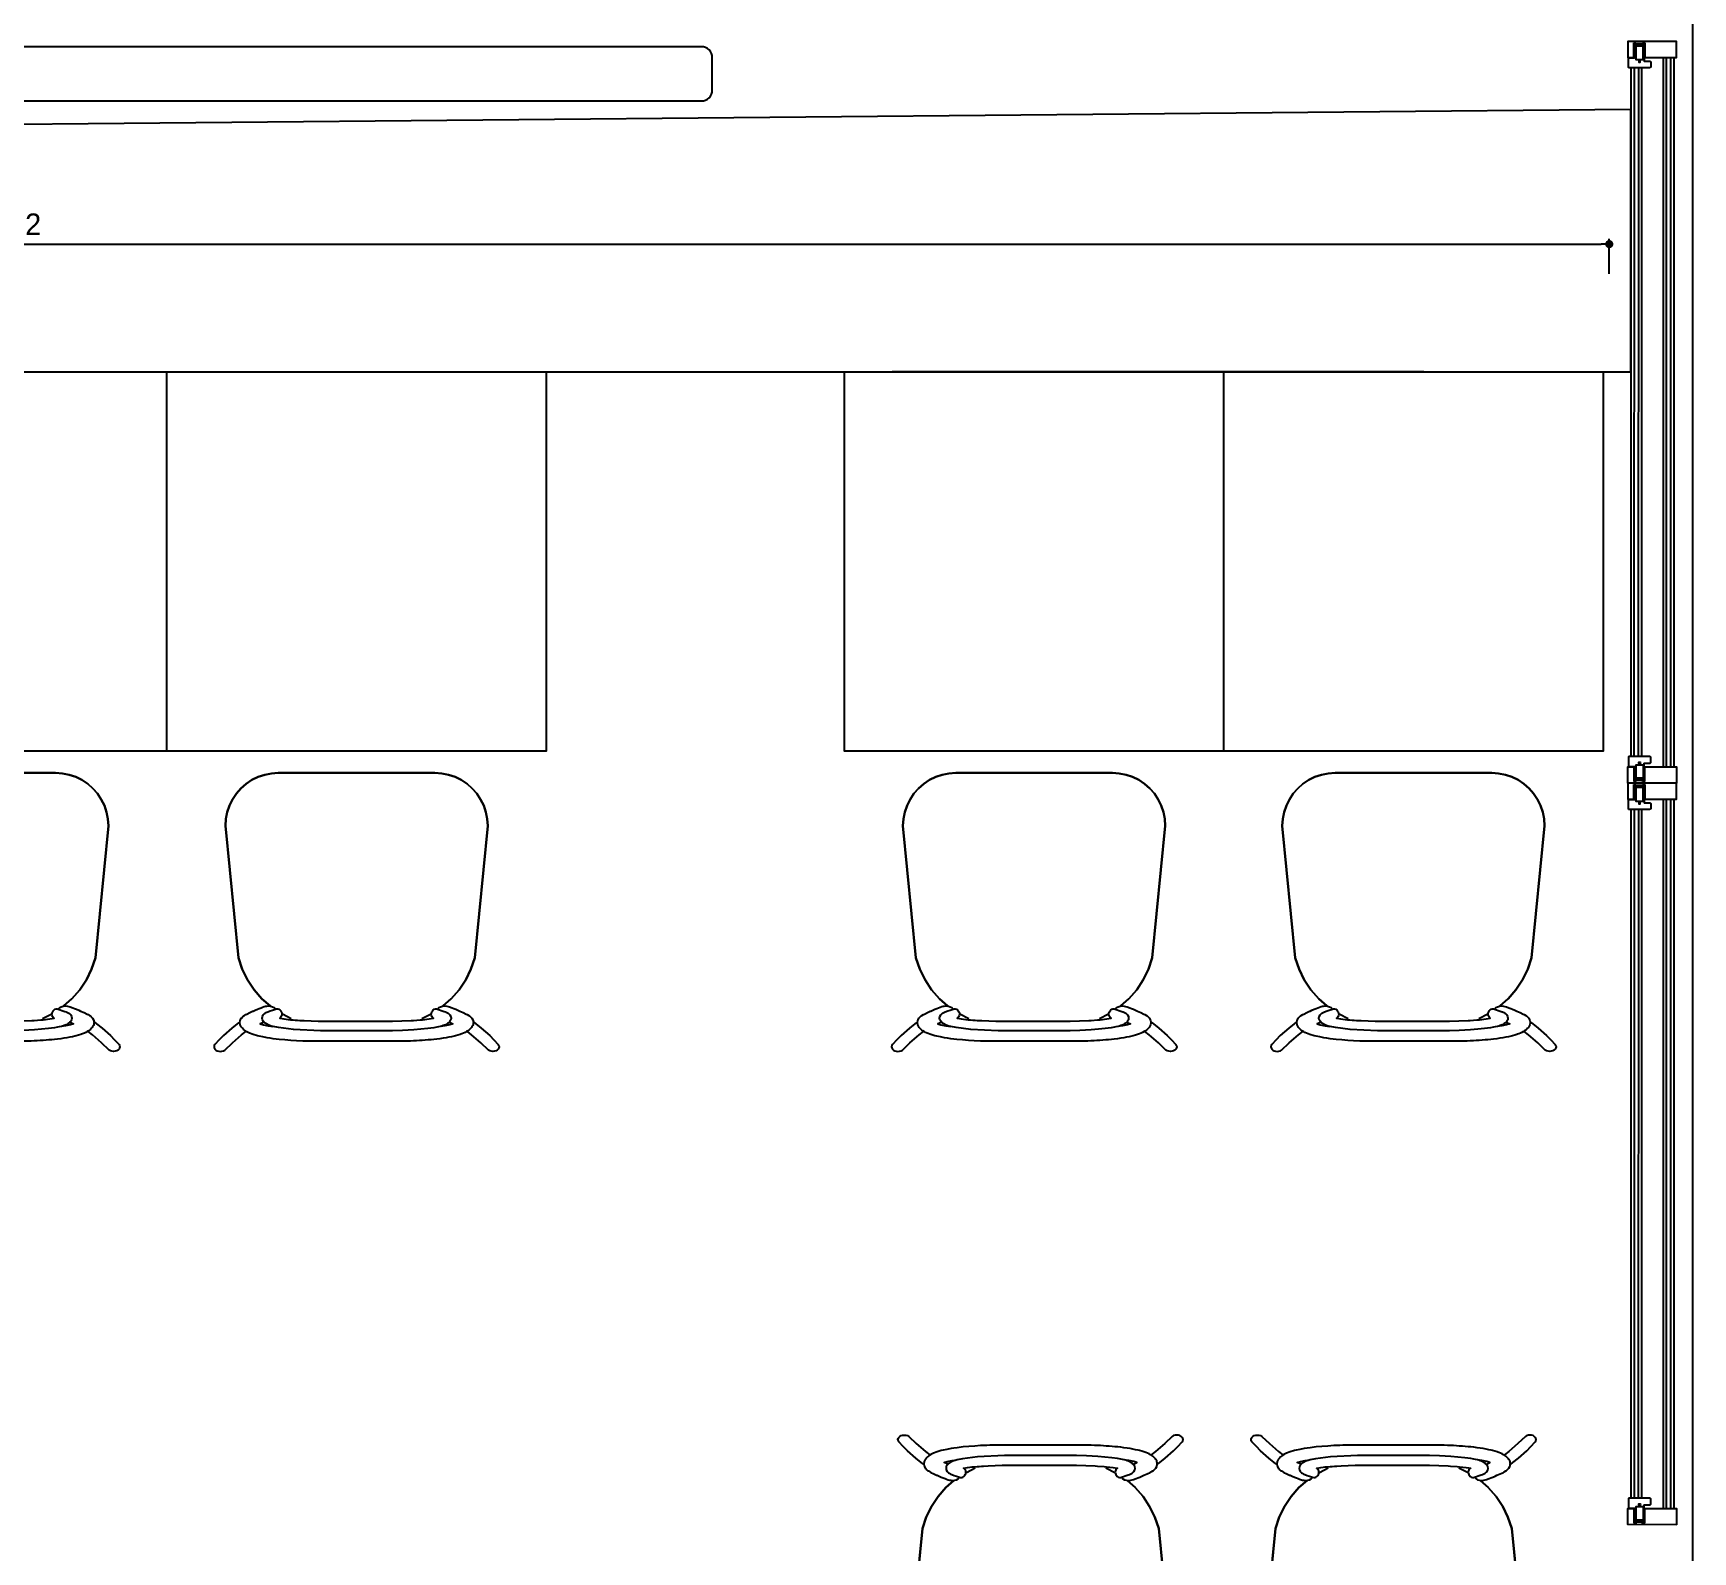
# Model space of a CAD drawing. Header units: inches. Extents: x 19839 to 37459, y -6108 to 838.
# Drawn here: x 37017.3 to 37323.6, y -1253.3 to -973.1 of the extents above; entities that cross this region are included whole.
import ezdxf

# ---------------------------------------------------------------- set-up
doc = ezdxf.new("R2010")
doc.units = ezdxf.units.IN
doc.header["$MEASUREMENT"] = 0
doc.linetypes.add('DOTX2', pattern=[12.7, 0, -12.7])
doc.layers.get('Defpoints').update_dxf_attribs({"lineweight": 5})
for name, color, linetype in [('01_Existing Wall Hatch', 251, 'Continuous'), ('ALUMINIUM-ATA', 152, 'Continuous'), ('AVM100_02_KAPEN-CAM-GORUNUS', 253, 'Continuous'), ('ELE-5-ATA', 57, 'Continuous'), ('FURNITURE-ATA', 34, 'Continuous'), ('GLASS-ATA', 140, 'Continuous'), ('WIPEOUT-ATA', 185, 'DOTX2')]:
    doc.layers.add(name, color=color, linetype=linetype)
doc.styles.add('ATA', font='GOTHIC.TTF')
doc.dimstyles.new('ATA 1_20', dxfattribs={"dimtxt": 4, "dimasz": 1.5, "dimexe": 1, "dimexo": 4, "dimgap": 1, "dimtad": 1, "dimdec": 1, "dimzin": 9, "dimtxsty": 'ATA', "dimblk": 'DOT', "dimcen": 2, "dimclrd": 256, "dimclre": 256, "dimclrt": 256, "dimadec": 1, "dimazin": 2, "dimtfac": 1, "dimtdec": 1, "dimtix": 1, "dimtmove": 2, "dimatfit": 3, "dimldrblk": 'ARCHTICK', "dimfxl": 6, "dimfxlon": 1, "dimarcsym": 0})

# ---------------------------------------------------------------- blocks, each defined once
blk = doc.blocks.new('zemin 2')
at = {"layer": 'AVM100_02_KAPEN-CAM-GORUNUS', "color": 0}
blk.add_lwpolyline([(22571.71, 2923.75), (23169.71, 2923.75), (23169.71, 4572.75), (22016.89, 4572.75)], dxfattribs=at)
blk = doc.blocks.new('thornet1')
blk.add_wipeout([(16835.53, -12716.7), (16835.76, -12715.53), (16836.67, -12713.34), (16838.12, -12711.45), (16840, -12710.01), (16841.07, -12709.48), (16843.96, -12708.83), (16846.34, -12708.96), (16852.41, -12709.56), (16861.16, -12710.42), (16867.28, -12711.02), (16870.14, -12712.13), (16872.75, -12713.71), (16874.29, -12715.06), (16875.5, -12716.44), (16875.65, -12715.48), (16876.18, -12714.09), (16876.92, -12712.47), (16877.5, -12711.64), (16878, -12711.3), (16878.48, -12711.01), (16879.36, -12709.89), (16880.62, -12708.45), (16882.34, -12706.86), (16882.83, -12706.9), (16883.17, -12707.25), (16883.34, -12707.91), (16883.17, -12708.57), (16882.68, -12709.12), (16881.86, -12709.97), (16880.93, -12711.04), (16879.95, -12712.29), (16880.21, -12712.93), (16880.77, -12714.78), (16881.33, -12718.54), (16881.6, -12723.15), (16881.61, -12729.45), (16881.61, -12739.01), (16881.52, -12741.65), (16881.33, -12744.15), (16880.94, -12747.1), (16880.44, -12749.14), (16880.22, -12750.76), (16881.18, -12751.92), (16882.29, -12753.16), (16883.08, -12753.97), (16883.34, -12754.78), (16883.11, -12755.55), (16882.65, -12755.85), (16882.16, -12755.72), (16880.47, -12754.06), (16878.9, -12752.23), (16878.34, -12751.49), (16877.3, -12750.84), (16876.56, -12749.46), (16875.8, -12747.65), (16875.59, -12747.01), (16874.9, -12746.93), (16874.29, -12747.63), (16872.29, -12749.28), (16870.67, -12750.3), (16868.25, -12751.34), (16867.28, -12751.67), (16845.12, -12753.84), (16844.02, -12753.95), (16840.97, -12753.16), (16838.56, -12751.63), (16837, -12749.84), (16835.76, -12747.15), (16835.45, -12744.81), (16835.45, -12736.61)]).dxf.layer = 'WIPEOUT-ATA'
at = {"layer": 'FURNITURE-ATA'}
for p, q in [((16840, -12710.01, 61.43), (16839.01, -12710.67, 61.43)), ((16840, -12710.01, 58.87), (16839.01, -12710.67, 58.87)), ((16841.07, -12709.48, 61.43), (16840, -12710.01, 61.43)), ((16841.07, -12709.48, 58.87), (16840, -12710.01, 58.87)), ((16842.19, -12709.1, 61.43), (16841.07, -12709.48, 61.43)), ((16842.19, -12709.1, 58.87), (16841.07, -12709.48, 58.87)), ((16843.36, -12708.87, 61.43), (16842.19, -12709.1, 61.43)), ((16843.36, -12708.87, 58.87), (16842.19, -12709.1, 58.87)), ((16844.56, -12708.79, 61.43), (16843.36, -12708.87, 61.43)), ((16844.56, -12708.79, 58.87), (16843.36, -12708.87, 58.87)), ((16867.28, -12711.02, 61.43), (16844.56, -12708.79, 61.43)), ((16867.28, -12711.02, 58.87), (16844.56, -12708.79, 58.87)), ((16837.33, -12712.35, 61.43), (16836.67, -12713.34, 61.43)), ((16837.33, -12712.35, 58.87), (16836.67, -12713.34, 58.87)), ((16838.12, -12711.45, 61.43), (16837.33, -12712.35, 61.43)), ((16838.12, -12711.45, 58.87), (16837.33, -12712.35, 58.87)), ((16839.01, -12710.67, 61.43), (16838.12, -12711.45, 61.43)), ((16839.01, -12710.67, 58.87), (16838.12, -12711.45, 58.87)), ((16869.23, -12711.68, 61.43), (16867.28, -12711.02, 61.43)), ((16869.23, -12711.68, 58.87), (16867.28, -12711.02, 58.87)), ((16871.06, -12712.58, 61.43), (16869.23, -12711.68, 61.43)), ((16871.06, -12712.58, 58.87), (16869.23, -12711.68, 58.87)), ((16869.23, -12711.68, 58.87), (16869.23, -12711.68, 61.43)), ((16872.75, -12713.71, 61.43), (16871.06, -12712.58, 61.43)), ((16872.75, -12713.71, 58.87), (16871.06, -12712.58, 58.87)), ((16871.06, -12712.58, 58.87), (16871.06, -12712.58, 61.43)), ((16835.76, -12715.53, 61.43), (16835.53, -12716.7, 61.43)), ((16835.76, -12715.53, 58.87), (16835.53, -12716.7, 58.87)), ((16836.14, -12714.41, 61.43), (16835.76, -12715.53, 61.43)), ((16836.14, -12714.41, 58.87), (16835.76, -12715.53, 58.87)), ((16835.76, -12715.53, 58.87), (16835.76, -12715.53, 61.43)), ((16836.67, -12713.34, 61.43), (16836.14, -12714.41, 61.43)), ((16836.67, -12713.34, 58.87), (16836.14, -12714.41, 58.87)), ((16836.14, -12714.41, 58.87), (16836.14, -12714.41, 61.43)), ((16836.67, -12713.34, 58.87), (16836.67, -12713.34, 61.43)), ((16874.29, -12715.06, 61.43), (16872.75, -12713.71, 61.43)), ((16874.29, -12715.06, 58.87), (16872.75, -12713.71, 58.87)), ((16872.75, -12713.71, 58.87), (16872.75, -12713.71, 61.43)), ((16875.5, -12716.44, 58.87), (16874.29, -12715.06, 58.87)), ((16835.53, -12716.7, 61.43), (16835.45, -12717.87, 61.43)), ((16835.53, -12716.7, 58.87), (16835.45, -12717.87, 58.87)), ((16835.45, -12717.87, 58.87), (16835.45, -12717.87, 61.43)), ((16835.45, -12717.87, 61.43), (16835.45, -12744.81, 61.43)), ((16835.45, -12717.87, 58.87), (16835.45, -12744.81, 58.87)), ((16835.53, -12716.7, 58.87), (16835.53, -12716.7, 61.43)), ((16877.67, -12720.12, 58.87), (16876.89, -12718.54, 58.87)), ((16876.91, -12744.1, 58.87), (16877.67, -12742.57, 58.87)), ((16877.67, -12742.57, 58.87), (16877.67, -12742.57, 61.43)), ((16835.45, -12744.81, 58.87), (16835.45, -12744.81, 61.43)), ((16835.45, -12744.81, 61.43), (16835.53, -12745.99, 61.43)), ((16835.45, -12744.81, 58.87), (16835.53, -12745.99, 58.87)), ((16835.53, -12745.99, 61.43), (16835.76, -12747.15, 61.43)), ((16835.53, -12745.99, 58.87), (16835.53, -12745.99, 61.43)), ((16835.53, -12745.99, 58.87), (16835.76, -12747.15, 58.87)), ((16835.76, -12747.15, 61.43), (16836.14, -12748.28, 61.43)), ((16835.76, -12747.15, 58.87), (16835.76, -12747.15, 61.43)), ((16835.76, -12747.15, 58.87), (16836.14, -12748.28, 58.87)), ((16874.29, -12747.63, 61.43), (16875.51, -12746.23, 120.3)), ((16874.29, -12747.63, 58.87), (16875.51, -12746.23, 117.75)), ((16875.51, -12746.23, 117.75), (16875.51, -12746.23, 120.3)), ((16836.14, -12748.28, 61.43), (16836.67, -12749.35, 61.43)), ((16836.14, -12748.28, 58.87), (16836.14, -12748.28, 61.43)), ((16836.14, -12748.28, 58.87), (16836.67, -12749.35, 58.87)), ((16836.67, -12749.35, 61.43), (16837.33, -12750.34, 61.43)), ((16836.67, -12749.35, 58.87), (16836.67, -12749.35, 61.43)), ((16836.67, -12749.35, 58.87), (16837.33, -12750.34, 58.87)), ((16837.33, -12750.34, 61.43), (16838.12, -12751.23, 61.43)), ((16837.33, -12750.34, 58.87), (16837.33, -12750.34, 61.43)), ((16837.33, -12750.34, 58.87), (16838.12, -12751.23, 58.87)), ((16869.23, -12751.01, 61.43), (16871.06, -12750.11, 61.43)), ((16869.23, -12751.01, 58.87), (16871.06, -12750.11, 58.87)), ((16871.06, -12750.11, 61.43), (16872.75, -12748.97, 61.43)), ((16871.06, -12750.11, 58.87), (16872.75, -12748.97, 58.87)), ((16871.06, -12750.11, 58.87), (16871.06, -12750.11, 61.43)), ((16872.75, -12748.97, 61.43), (16874.29, -12747.63, 61.43)), ((16872.75, -12748.97, 58.87), (16874.29, -12747.63, 58.87)), ((16872.75, -12748.97, 58.87), (16872.75, -12748.97, 61.43)), ((16874.29, -12747.63, 58.87), (16874.29, -12747.63, 61.43)), ((16838.12, -12751.23, 61.43), (16839.01, -12752.02, 61.43)), ((16838.12, -12751.23, 58.87), (16838.12, -12751.23, 61.43)), ((16838.12, -12751.23, 58.87), (16839.01, -12752.02, 58.87)), ((16839.01, -12752.02, 61.43), (16840, -12752.68, 61.43)), ((16839.01, -12752.02, 58.87), (16839.01, -12752.02, 61.43)), ((16839.01, -12752.02, 58.87), (16840, -12752.68, 58.87)), ((16840, -12752.68, 61.43), (16841.07, -12753.2, 61.43)), ((16840, -12752.68, 58.87), (16840, -12752.68, 61.43)), ((16840, -12752.68, 58.87), (16841.07, -12753.2, 58.87)), ((16841.07, -12753.2, 61.43), (16842.19, -12753.59, 61.43)), ((16841.07, -12753.2, 58.87), (16841.07, -12753.2, 61.43)), ((16841.07, -12753.2, 58.87), (16842.19, -12753.59, 58.87)), ((16844.56, -12753.9, 61.43), (16867.28, -12751.67, 61.43)), ((16844.56, -12753.9, 58.87), (16867.28, -12751.67, 58.87)), ((16867.28, -12751.67, 61.43), (16869.23, -12751.01, 61.43)), ((16867.28, -12751.67, 58.87), (16869.23, -12751.01, 58.87)), ((16867.28, -12751.67, 58.87), (16867.28, -12751.67, 61.43)), ((16869.23, -12751.01, 58.87), (16869.23, -12751.01, 61.43)), ((16842.19, -12753.59, 61.43), (16843.36, -12753.82, 61.43)), ((16842.19, -12753.59, 58.87), (16842.19, -12753.59, 61.43)), ((16842.19, -12753.59, 58.87), (16843.36, -12753.82, 58.87)), ((16843.36, -12753.82, 61.43), (16844.56, -12753.9, 61.43)), ((16843.36, -12753.82, 58.87), (16844.56, -12753.9, 58.87)), ((16844.56, -12753.9, 58.87), (16844.56, -12753.9, 61.43))]:
    blk.add_line(p, q, dxfattribs=at)
for points, elevation in [([(16878.34, -12711.2), (16878.61, -12710.82), (16879.36, -12709.89), (16880.62, -12708.45), (16881.36, -12707.73), (16882.16, -12706.97)], 33.45), ([(16882.16, -12706.97), (16882.34, -12706.86), (16882.55, -12706.82), (16882.75, -12706.86), (16882.94, -12706.97), (16883.11, -12707.14), (16883.23, -12707.36), (16883.31, -12707.63), (16883.34, -12707.91), (16883.31, -12708.19), (16883.23, -12708.45), (16883.11, -12708.68), (16881.86, -12709.97), (16880.5, -12711.55), (16879.95, -12712.29)], 16.77), ([(16876.03, -12717.37), (16875.82, -12717.17), (16875.66, -12716.9), (16875.55, -12716.55), (16875.52, -12716.22), (16875.56, -12715.84), (16875.61, -12715.61), (16875.69, -12715.36), (16875.84, -12714.91), (16875.95, -12714.62), (16876.09, -12714.28), (16876.26, -12713.9), (16876.41, -12713.57), (16876.67, -12712.99), (16876.92, -12712.47), (16877, -12712.3), (16877.16, -12712.04), (16877.25, -12711.9), (16877.35, -12711.79), (16877.56, -12711.58), (16877.66, -12711.5), (16877.9, -12711.37), (16878.01, -12711.32), (16878.27, -12711.28), (16878.38, -12711.26), (16878.5, -12711.28), (16878.76, -12711.32), (16878.88, -12711.37), (16879.12, -12711.5), (16879.24, -12711.58), (16879.37, -12711.7), (16879.57, -12711.9), (16879.69, -12712.04), (16879.82, -12712.22), (16879.95, -12712.43), (16880.09, -12712.68), (16880.21, -12712.93), (16880.33, -12713.22), (16880.4, -12713.42), (16880.44, -12713.55), (16880.56, -12713.92), (16880.67, -12714.33), (16880.72, -12714.56), (16880.82, -12714.99), (16880.92, -12715.45), (16881.01, -12715.94), (16881.09, -12716.46), (16881.16, -12717), (16881.23, -12717.56), (16881.28, -12718.05), (16881.33, -12718.54), (16881.37, -12719.03), (16881.41, -12719.52), (16881.45, -12720.04), (16881.49, -12720.54), (16881.52, -12721.04), (16881.54, -12721.57), (16881.56, -12722.09), (16881.58, -12722.62), (16881.6, -12723.15), (16881.61, -12723.68), (16881.61, -12739.01), (16881.58, -12740.07), (16881.56, -12740.59), (16881.52, -12741.65), (16881.45, -12742.65), (16881.37, -12743.66), (16881.28, -12744.64), (16881.16, -12745.69), (16881.09, -12746.23), (16881.01, -12746.74), (16880.87, -12747.46), (16880.73, -12748.1), (16880.65, -12748.41), (16880.44, -12749.14), (16880.21, -12749.76), (16880.09, -12750.01), (16879.97, -12750.21), (16879.82, -12750.47), (16879.69, -12750.64), (16879.57, -12750.79), (16879.37, -12750.99), (16879.24, -12751.1), (16879.12, -12751.19), (16878.88, -12751.31), (16878.76, -12751.36), (16878.38, -12751.42), (16878.01, -12751.36), (16877.9, -12751.31), (16877.66, -12751.19), (16877.56, -12751.1), (16877.35, -12750.9), (16877.25, -12750.79), (16877.16, -12750.64), (16877, -12750.38), (16876.92, -12750.21), (16876.67, -12749.69), (16876.45, -12749.22), (16876.41, -12749.12), (16876.26, -12748.79), (16876.09, -12748.41), (16875.95, -12748.07), (16875.84, -12747.77), (16875.75, -12747.52), (16875.65, -12747.21), (16875.59, -12747.01), (16875.56, -12746.88), (16875.55, -12746.8), (16875.52, -12746.47), (16875.54, -12746.2), (16875.55, -12746.13), (16875.56, -12746.1), (16875.66, -12745.79), (16875.82, -12745.52), (16876.03, -12745.31)], 60.9), ([(16878.3, -12715.4), (16878.31, -12715.39), (16878.48, -12715.04), (16878.61, -12714.78), (16878.76, -12715.31), (16878.93, -12716.15), (16879, -12716.59), (16879.05, -12716.88)], 84.47), ([(16878.3, -12747.28), (16878.31, -12747.3), (16878.48, -12747.64), (16878.61, -12747.91), (16878.76, -12747.38), (16878.93, -12746.54), (16879, -12746.1), (16879.05, -12745.8)], 84.47), ([(16878.34, -12751.49), (16878.61, -12751.86), (16879.36, -12752.8), (16880.62, -12754.24), (16881.36, -12754.95), (16882.16, -12755.72)], 33.45), ([(16882.16, -12755.72), (16882.34, -12755.83), (16882.55, -12755.86), (16882.75, -12755.83), (16882.94, -12755.72), (16883.11, -12755.55), (16883.23, -12755.32), (16883.31, -12755.06), (16883.34, -12754.78), (16883.31, -12754.5), (16883.23, -12754.23), (16883.11, -12754.01), (16881.86, -12752.71), (16880.5, -12751.13), (16879.95, -12750.39)], 16.77)]:
    blk.add_lwpolyline(points, dxfattribs=dict(at, elevation=elevation))
at = {"layer": 'FURNITURE-ATA', "elevation": 72.41}
blk.add_lwpolyline([(16876.02, -12745.09), (16876.02, -12744.9), (16876.08, -12744.71), (16876.19, -12744.54), (16876.35, -12744.39), (16876.54, -12744.28), (16876.75, -12744.21), (16876.96, -12744.19), (16877.17, -12744.22), (16877.36, -12744.29), (16877.51, -12744.4), (16877.61, -12744.55), (16877.62, -12744.57), (16877.63, -12744.51), (16877.74, -12743.88), (16877.79, -12743.48), (16877.84, -12743.1), (16877.89, -12742.69), (16877.92, -12742.27), (16877.95, -12741.89), (16877.98, -12741.51), (16878.01, -12741.13), (16878.05, -12740.34), (16878.11, -12739.15), (16878.14, -12737.93), (16878.15, -12737.52), (16878.15, -12725.16), (16878.11, -12723.54), (16878.03, -12721.95), (16878.01, -12721.56), (16877.92, -12720.42), (16877.89, -12720), (16877.74, -12718.84), (16877.69, -12718.49), (16877.63, -12718.17), (16877.62, -12718.12), (16877.61, -12718.14), (16877.51, -12718.28), (16877.36, -12718.4), (16877.17, -12718.47), (16876.96, -12718.5), (16876.75, -12718.47), (16876.54, -12718.4), (16876.35, -12718.29), (16876.19, -12718.15), (16876.08, -12717.98), (16876.02, -12717.79), (16876.02, -12717.6), (16876.47, -12716.26), (16876.54, -12716.07), (16876.57, -12715.98), (16876.59, -12715.93), (16876.65, -12715.82), (16876.78, -12715.6), (16876.84, -12715.51), (16877.01, -12715.34), (16877.07, -12715.28), (16877.33, -12715.14), (16877.61, -12715.09), (16877.9, -12715.13), (16878.17, -12715.28), (16878.24, -12715.35), (16878.41, -12715.51), (16878.49, -12715.6), (16878.56, -12715.72), (16878.76, -12716.07), (16878.84, -12716.23), (16878.91, -12716.43), (16878.99, -12716.67), (16879.06, -12716.94), (16879.15, -12717.27), (16879.2, -12717.55), (16879.29, -12718.08), (16879.41, -12719.11), (16879.55, -12720.29), (16879.64, -12721.51), (16879.76, -12723.46), (16879.79, -12725.16), (16879.82, -12737.55), (16879.58, -12742.21), (16879.26, -12744.77), (16879.09, -12745.67), (16878.98, -12746.02), (16878.84, -12746.45), (16878.62, -12746.86), (16878.49, -12747.08), (16878.41, -12747.18), (16878.17, -12747.41), (16877.9, -12747.55), (16877.61, -12747.6), (16877.34, -12747.55), (16877.07, -12747.41), (16876.84, -12747.18), (16876.78, -12747.08), (16876.65, -12746.87), (16876.59, -12746.76), (16876.54, -12746.62), (16876.39, -12746.2), (16876.26, -12745.81), (16876.08, -12745.27)], close=True, dxfattribs=at)
at = {"layer": 'FURNITURE-ATA'}
mesh = blk.add_polyface(dxfattribs=at)
corners = [(16840, -12710.01, 61.43), (16839.01, -12710.67, 58.87), (16839.01, -12710.67, 61.43), (16840, -12710.01, 58.87)]
mesh.append_faces([[corners[k] for k in face] for face in [(0, 1, 2), (1, 0, 3)]], dxfattribs={"vtx0": -1})
mesh = blk.add_polyface(dxfattribs=at)
corners = [(16841.07, -12709.48, 61.43), (16840, -12710.01, 58.87), (16840, -12710.01, 61.43), (16841.07, -12709.48, 58.87)]
mesh.append_faces([[corners[k] for k in face] for face in [(0, 1, 2), (1, 0, 3)]], dxfattribs={"vtx0": -1})
mesh = blk.add_polyface(dxfattribs=at)
corners = [(16842.19, -12709.1, 61.43), (16841.07, -12709.48, 58.87), (16841.07, -12709.48, 61.43), (16842.19, -12709.1, 58.87)]
mesh.append_faces([[corners[k] for k in face] for face in [(0, 1, 2), (1, 0, 3)]], dxfattribs={"vtx0": -1})
mesh = blk.add_polyface(dxfattribs=at)
corners = [(16843.36, -12708.87, 61.43), (16842.19, -12709.1, 58.87), (16842.19, -12709.1, 61.43), (16843.36, -12708.87, 58.87)]
mesh.append_faces([[corners[k] for k in face] for face in [(0, 1, 2), (1, 0, 3)]], dxfattribs={"vtx0": -1})
mesh = blk.add_polyface(dxfattribs=at)
corners = [(16844.56, -12708.79, 61.43), (16843.36, -12708.87, 58.87), (16843.36, -12708.87, 61.43), (16844.56, -12708.79, 58.87)]
mesh.append_faces([[corners[k] for k in face] for face in [(0, 1, 2), (1, 0, 3)]], dxfattribs={"vtx0": -1})
mesh = blk.add_polyface(dxfattribs=at)
corners = [(16867.28, -12711.02, 61.43), (16844.56, -12708.79, 58.87), (16844.56, -12708.79, 61.43), (16867.28, -12711.02, 58.87)]
mesh.append_faces([[corners[k] for k in face] for face in [(0, 1, 2), (1, 0, 3)]], dxfattribs={"vtx0": -1})
mesh = blk.add_polyface(dxfattribs=at)
corners = [(16836.67, -12713.34, 58.87), (16837.33, -12712.35, 61.43), (16837.33, -12712.35, 58.87), (16836.67, -12713.34, 61.43)]
mesh.append_faces([[corners[k] for k in face] for face in [(0, 1, 2), (1, 0, 3)]], dxfattribs={"vtx0": -1})
mesh = blk.add_polyface(dxfattribs=at)
corners = [(16837.33, -12712.35, 61.43), (16838.12, -12711.45, 58.87), (16837.33, -12712.35, 58.87), (16838.12, -12711.45, 61.43)]
mesh.append_faces([[corners[k] for k in face] for face in [(0, 1, 2), (1, 0, 3)]], dxfattribs={"vtx0": -1})
mesh = blk.add_polyface(dxfattribs=at)
corners = [(16839.01, -12710.67, 61.43), (16838.12, -12711.45, 58.87), (16838.12, -12711.45, 61.43), (16839.01, -12710.67, 58.87)]
mesh.append_faces([[corners[k] for k in face] for face in [(0, 1, 2), (1, 0, 3)]], dxfattribs={"vtx0": -1})
mesh = blk.add_polyface(dxfattribs=at)
corners = [(16869.23, -12711.68, 61.43), (16867.28, -12711.02, 58.87), (16867.28, -12711.02, 61.43), (16869.23, -12711.68, 58.87)]
mesh.append_faces([[corners[k] for k in face] for face in [(0, 1, 2), (1, 0, 3)]], dxfattribs={"vtx0": -1})
mesh = blk.add_polyface(dxfattribs=at)
corners = [(16871.06, -12712.58, 61.43), (16869.23, -12711.68, 58.87), (16869.23, -12711.68, 61.43), (16871.06, -12712.58, 58.87)]
mesh.append_faces([[corners[k] for k in face] for face in [(0, 1, 2), (1, 0, 3)]], dxfattribs={"vtx0": -1})
mesh = blk.add_polyface(dxfattribs=at)
corners = [(16872.75, -12713.71, 61.43), (16871.06, -12712.58, 58.87), (16871.06, -12712.58, 61.43), (16872.75, -12713.71, 58.87)]
mesh.append_faces([[corners[k] for k in face] for face in [(0, 1, 2), (1, 0, 3)]], dxfattribs={"vtx0": -1})
mesh = blk.add_polyface(dxfattribs=at)
corners = [(16835.53, -12716.7, 61.43), (16835.76, -12715.53, 58.87), (16835.53, -12716.7, 58.87), (16835.76, -12715.53, 61.43)]
mesh.append_faces([[corners[k] for k in face] for face in [(0, 1, 2), (1, 0, 3)]], dxfattribs={"vtx0": -1})
mesh = blk.add_polyface(dxfattribs=at)
corners = [(16835.76, -12715.53, 61.43), (16836.14, -12714.41, 58.87), (16835.76, -12715.53, 58.87), (16836.14, -12714.41, 61.43)]
mesh.append_faces([[corners[k] for k in face] for face in [(0, 1, 2), (1, 0, 3)]], dxfattribs={"vtx0": -1})
mesh = blk.add_polyface(dxfattribs=at)
corners = [(16836.14, -12714.41, 61.43), (16836.67, -12713.34, 58.87), (16836.14, -12714.41, 58.87), (16836.67, -12713.34, 61.43)]
mesh.append_faces([[corners[k] for k in face] for face in [(0, 1, 2), (1, 0, 3)]], dxfattribs={"vtx0": -1})
mesh = blk.add_polyface(dxfattribs=at)
corners = [(16874.29, -12715.06, 61.43), (16872.75, -12713.71, 58.87), (16872.75, -12713.71, 61.43), (16874.29, -12715.06, 58.87)]
mesh.append_faces([[corners[k] for k in face] for face in [(0, 1, 2), (1, 0, 3)]], dxfattribs={"vtx0": -1})
mesh = blk.add_polyface(dxfattribs=at)
corners = [(16835.45, -12717.87, 61.43), (16835.53, -12716.7, 58.87), (16835.45, -12717.87, 58.87), (16835.53, -12716.7, 61.43)]
mesh.append_faces([[corners[k] for k in face] for face in [(0, 1, 2), (1, 0, 3)]], dxfattribs={"vtx0": -1})
mesh = blk.add_polyface(dxfattribs=at)
corners = [(16835.45, -12744.81, 61.43), (16835.45, -12717.87, 58.87), (16835.45, -12744.81, 58.87), (16835.45, -12717.87, 61.43)]
mesh.append_faces([[corners[k] for k in face] for face in [(0, 1, 2), (1, 0, 3)]], dxfattribs={"vtx0": -1})
mesh = blk.add_polyface(dxfattribs=at)
corners = [(16835.53, -12745.99, 61.43), (16835.45, -12744.81, 58.87), (16835.53, -12745.99, 58.87), (16835.45, -12744.81, 61.43)]
mesh.append_faces([[corners[k] for k in face] for face in [(0, 1, 2), (1, 0, 3)]], dxfattribs={"vtx0": -1})
mesh = blk.add_polyface(dxfattribs=at)
corners = [(16835.76, -12747.15, 61.43), (16835.53, -12745.99, 58.87), (16835.76, -12747.15, 58.87), (16835.53, -12745.99, 61.43)]
mesh.append_faces([[corners[k] for k in face] for face in [(0, 1, 2), (1, 0, 3)]], dxfattribs={"vtx0": -1})
mesh = blk.add_polyface(dxfattribs=at)
corners = [(16836.14, -12748.28, 61.43), (16835.76, -12747.15, 58.87), (16836.14, -12748.28, 58.87), (16835.76, -12747.15, 61.43)]
mesh.append_faces([[corners[k] for k in face] for face in [(0, 1, 2), (1, 0, 3)]], dxfattribs={"vtx0": -1})
mesh = blk.add_polyface(dxfattribs=at)
corners = [(16875.51, -12746.23, 117.75), (16874.29, -12747.63, 61.43), (16874.29, -12747.63, 58.87), (16875.51, -12746.23, 120.3)]
mesh.append_faces([[corners[k] for k in face] for face in [(0, 1, 2), (1, 0, 3)]], dxfattribs={"vtx0": -1})
mesh = blk.add_polyface(dxfattribs=at)
corners = [(16836.67, -12749.35, 61.43), (16836.14, -12748.28, 58.87), (16836.67, -12749.35, 58.87), (16836.14, -12748.28, 61.43)]
mesh.append_faces([[corners[k] for k in face] for face in [(0, 1, 2), (1, 0, 3)]], dxfattribs={"vtx0": -1})
mesh = blk.add_polyface(dxfattribs=at)
corners = [(16837.33, -12750.34, 61.43), (16836.67, -12749.35, 58.87), (16837.33, -12750.34, 58.87), (16836.67, -12749.35, 61.43)]
mesh.append_faces([[corners[k] for k in face] for face in [(0, 1, 2), (1, 0, 3)]], dxfattribs={"vtx0": -1})
mesh = blk.add_polyface(dxfattribs=at)
corners = [(16838.12, -12751.23, 61.43), (16837.33, -12750.34, 58.87), (16838.12, -12751.23, 58.87), (16837.33, -12750.34, 61.43)]
mesh.append_faces([[corners[k] for k in face] for face in [(0, 1, 2), (1, 0, 3)]], dxfattribs={"vtx0": -1})
mesh = blk.add_polyface(dxfattribs=at)
corners = [(16871.06, -12750.11, 58.87), (16869.23, -12751.01, 61.43), (16869.23, -12751.01, 58.87), (16871.06, -12750.11, 61.43)]
mesh.append_faces([[corners[k] for k in face] for face in [(0, 1, 2), (1, 0, 3)]], dxfattribs={"vtx0": -1})
mesh = blk.add_polyface(dxfattribs=at)
corners = [(16872.75, -12748.97, 58.87), (16871.06, -12750.11, 61.43), (16871.06, -12750.11, 58.87), (16872.75, -12748.97, 61.43)]
mesh.append_faces([[corners[k] for k in face] for face in [(0, 1, 2), (1, 0, 3)]], dxfattribs={"vtx0": -1})
mesh = blk.add_polyface(dxfattribs=at)
corners = [(16874.29, -12747.63, 58.87), (16872.75, -12748.97, 61.43), (16872.75, -12748.97, 58.87), (16874.29, -12747.63, 61.43)]
mesh.append_faces([[corners[k] for k in face] for face in [(0, 1, 2), (1, 0, 3)]], dxfattribs={"vtx0": -1})
mesh = blk.add_polyface(dxfattribs=at)
corners = [(16839.01, -12752.02, 58.87), (16838.12, -12751.23, 61.43), (16838.12, -12751.23, 58.87), (16839.01, -12752.02, 61.43)]
mesh.append_faces([[corners[k] for k in face] for face in [(0, 1, 2), (1, 0, 3)]], dxfattribs={"vtx0": -1})
mesh = blk.add_polyface(dxfattribs=at)
corners = [(16840, -12752.68, 58.87), (16839.01, -12752.02, 61.43), (16839.01, -12752.02, 58.87), (16840, -12752.68, 61.43)]
mesh.append_faces([[corners[k] for k in face] for face in [(0, 1, 2), (1, 0, 3)]], dxfattribs={"vtx0": -1})
mesh = blk.add_polyface(dxfattribs=at)
corners = [(16841.07, -12753.2, 58.87), (16840, -12752.68, 61.43), (16840, -12752.68, 58.87), (16841.07, -12753.2, 61.43)]
mesh.append_faces([[corners[k] for k in face] for face in [(0, 1, 2), (1, 0, 3)]], dxfattribs={"vtx0": -1})
mesh = blk.add_polyface(dxfattribs=at)
corners = [(16842.19, -12753.59, 58.87), (16841.07, -12753.2, 61.43), (16841.07, -12753.2, 58.87), (16842.19, -12753.59, 61.43)]
mesh.append_faces([[corners[k] for k in face] for face in [(0, 1, 2), (1, 0, 3)]], dxfattribs={"vtx0": -1})
mesh = blk.add_polyface(dxfattribs=at)
corners = [(16867.28, -12751.67, 58.87), (16844.56, -12753.9, 61.43), (16844.56, -12753.9, 58.87), (16867.28, -12751.67, 61.43)]
mesh.append_faces([[corners[k] for k in face] for face in [(0, 1, 2), (1, 0, 3)]], dxfattribs={"vtx0": -1})
mesh = blk.add_polyface(dxfattribs=at)
corners = [(16869.23, -12751.01, 58.87), (16867.28, -12751.67, 61.43), (16867.28, -12751.67, 58.87), (16869.23, -12751.01, 61.43)]
mesh.append_faces([[corners[k] for k in face] for face in [(0, 1, 2), (1, 0, 3)]], dxfattribs={"vtx0": -1})
mesh = blk.add_polyface(dxfattribs=at)
corners = [(16843.36, -12753.82, 58.87), (16842.19, -12753.59, 61.43), (16842.19, -12753.59, 58.87), (16843.36, -12753.82, 61.43)]
mesh.append_faces([[corners[k] for k in face] for face in [(0, 1, 2), (1, 0, 3)]], dxfattribs={"vtx0": -1})
mesh = blk.add_polyface(dxfattribs=at)
corners = [(16844.56, -12753.9, 58.87), (16843.36, -12753.82, 61.43), (16843.36, -12753.82, 58.87), (16844.56, -12753.9, 61.43)]
mesh.append_faces([[corners[k] for k in face] for face in [(0, 1, 2), (1, 0, 3)]], dxfattribs={"vtx0": -1})
blk = doc.blocks.new('_Dot')
at = {"color": 0, "linetype": 'ByBlock', "lineweight": -2}
blk.add_line((-0.5, 0), (-1, 0), dxfattribs=at)
at = {"color": 0, "linetype": 'ByBlock', "const_width": 0.5}
blk.add_lwpolyline([(-0.25, 0, 1), (0.25, 0, 1)], format="xyb", close=True, dxfattribs=at)
blk = doc.blocks.new('*D109')
at = {"lineweight": -2, "transparency": 16777216}
for p, q in [((36715.98, -1017.5), (36715.98, -1011)), ((36717.48, -1012), (37306.64, -1012)), ((37308.14, -1017.5), (37308.14, -1011))]:
    blk.add_line(p, q, dxfattribs=at)
at = {"layer": 'Defpoints', "color": 0, "transparency": 16777216}
for p in [(37308.14, -1012), (36715.98, -1021.5), (37308.14, -1021.5)]:
    blk.add_point(p, dxfattribs=at)
at = {"lineweight": -2, "transparency": 16777216, "xscale": 1.5, "yscale": 1.5, "zscale": 1.5, "rotation": 180}
blk.add_blockref('_Dot', (36715.98, -1012), dxfattribs=at)
at = {"lineweight": -2, "transparency": 16777216, "xscale": 1.5, "yscale": 1.5, "zscale": 1.5}
blk.add_blockref('_Dot', (37308.14, -1012), dxfattribs=at)
at = {"transparency": 16777216, "insert": (37012.06, -1008.72), "char_height": 4, "attachment_point": 5, "style": 'ATA'}
blk.add_mtext('592,2', dxfattribs=at)
blk = doc.blocks.new('_ArchTick')
at = {"color": 0, "linetype": 'ByBlock', "const_width": 0.15}
blk.add_lwpolyline([(-0.5, -0.5), (0.5, 0.5)], dxfattribs=at)

msp = doc.modelspace()

# ---------------------------------------------------------------- linework, layer by layer
at = {"layer": 'ALUMINIUM-ATA', "extrusion": (-0.019068, -6.2595e-05, 0.999818)}
for p, q in [((37313.06, -974.83, -0.06), (37312.66, -974.83, -0.06)), ((37313.06, -975, -0.06), (37313.06, -974.83, -0.06)), ((37314.23, -975.03, -0.03), (37313.09, -975.03, -0.06)), ((37314.68, -974.83, -0.03), (37314.26, -974.83, -0.03)), ((37314.26, -974.83, -0.03), (37314.26, -975, -0.03)), ((37313.06, -1111.7, -0.11), (37312.66, -1111.7, -0.11)), ((37313.06, -1111.87, -0.11), (37313.06, -1111.7, -0.11)), ((37314.68, -1111.7, -0.08), (37314.26, -1111.7, -0.08)), ((37314.26, -1111.7, -0.08), (37314.26, -1111.87, -0.08)), ((37314.23, -1111.9, -0.08), (37313.09, -1111.9, -0.11))]:
    msp.add_line(p, q, dxfattribs=at)
at = {"layer": 'ALUMINIUM-ATA', "extrusion": (-0.019068, 6.2595e-05, 0.999818)}
for p, q in [((37313.06, -1111.2, -0.11), (37312.66, -1111.2, -0.11)), ((37313.06, -1111.03, -0.11), (37313.06, -1111.2, -0.11)), ((37314.23, -1111, -0.08), (37313.09, -1111, -0.11)), ((37314.26, -1111.2, -0.08), (37314.26, -1111.03, -0.08)), ((37314.68, -1111.2, -0.08), (37314.26, -1111.2, -0.08)), ((37313.06, -1248.07, -0.16), (37312.66, -1248.07, -0.16)), ((37313.06, -1247.9, -0.16), (37313.06, -1248.07, -0.16)), ((37314.23, -1247.87, -0.13), (37313.09, -1247.87, -0.16)), ((37314.26, -1248.07, -0.13), (37314.26, -1247.9, -0.13)), ((37314.68, -1248.07, -0.13), (37314.26, -1248.07, -0.13))]:
    msp.add_line(p, q, dxfattribs=at)
at = {"layer": 'ALUMINIUM-ATA', "extrusion": (-0.019068, -6.2595e-05, 0.999818)}
for points, elevation in [([(1097.32, 37304.5), (1100.04, 37304.49, 0.414214), (1100.07, 37304.52), (1100.09, 37310.34, 0.414214), (1100.06, 37310.37), (1097.12, 37310.38, 0.414214), (1097.09, 37310.35), (1097.06, 37301.41, 0.414214), (1097.09, 37301.38), (1100.03, 37301.37, 0.414214), (1100.06, 37301.4), (1100.06, 37302.44, 0.414214), (1100.03, 37302.47), (1097.31, 37302.48)], -711.48), ([(1234.19, 37304.05), (1236.91, 37304.04, 0.414214), (1236.94, 37304.07), (1236.95, 37309.89, 0.414214), (1236.92, 37309.92), (1233.98, 37309.93, 0.414214), (1233.95, 37309.9), (1233.93, 37300.96, 0.414214), (1233.95, 37300.93), (1236.89, 37300.92, 0.414214), (1236.92, 37300.95), (1236.93, 37301.99, 0.414214), (1236.9, 37302.02), (1234.18, 37302.03)], -711.52)]:
    msp.add_lwpolyline(points, format="xyb", dxfattribs=dict(at, elevation=elevation))
for points, elevation in [([(1097.6, 37302.64, -0.414214), (1097.53, 37302.72), (1097.53, 37302.77, -0.414214), (1097.6, 37302.84), (1097.7, 37302.84, 0.414214), (1097.78, 37302.92), (1097.78, 37304.17, 0.414214), (1097.71, 37304.24), (1097.61, 37304.24, -0.414214), (1097.53, 37304.32, -0.414214), (1097.61, 37304.39), (1100.66, 37304.38, 0.414214), (1100.73, 37304.46), (1100.74, 37305.43, -0.414214), (1100.94, 37305.63), (1101.74, 37305.63, -0.414214), (1101.94, 37305.43), (1101.92, 37301.57, -0.414214), (1101.85, 37301.5), (1101.67, 37301.5), (1100.2, 37301.5, -0.414214), (1100.12, 37301.58), (1100.13, 37302.63)], -711.38), ([(1100.78, 37303.68, 1), (1100.78, 37303.38, 1)], -711.38), ([(1234.47, 37302.19, -0.414214), (1234.39, 37302.27), (1234.39, 37302.32, -0.414214), (1234.47, 37302.39), (1234.57, 37302.39, 0.414214), (1234.64, 37302.47), (1234.65, 37303.72, 0.414214), (1234.57, 37303.79), (1234.47, 37303.79, -0.414214), (1234.4, 37303.87, -0.414214), (1234.47, 37303.94), (1237.52, 37303.93, 0.414214), (1237.6, 37304.01), (1237.6, 37304.98, -0.414214), (1237.8, 37305.18), (1238.6, 37305.18, -0.414214), (1238.8, 37304.98), (1238.79, 37301.12, -0.414214), (1238.71, 37301.05), (1238.54, 37301.05), (1237.06, 37301.06, -0.414214), (1236.99, 37301.13), (1236.99, 37302.19)], -711.42), ([(1237.65, 37303.23, 1), (1237.65, 37302.93, 1)], -711.42)]:
    msp.add_lwpolyline(points, format="xyb", close=True, dxfattribs=dict(at, elevation=elevation))
for points, elevation in [([(1097.93, 37304.19), (1097.93, 37302.89), (1100.43, 37302.88), (1100.43, 37304.18)], -711.38), ([(1234.8, 37303.74), (1234.79, 37302.44), (1237.29, 37302.43), (1237.3, 37303.73)], -711.42)]:
    msp.add_lwpolyline(points, close=True, dxfattribs=dict(at, elevation=elevation))
at = {"layer": 'ALUMINIUM-ATA', "extrusion": (-0.019068, 6.2595e-05, 0.999818)}
for points, elevation in [([(988.7, 37311.34), (985.98, 37311.33, -0.414214), (985.95, 37311.36), (985.93, 37317.18, -0.414214), (985.96, 37317.21), (988.9, 37317.22, -0.414214), (988.93, 37317.19), (988.96, 37308.25, -0.414214), (988.93, 37308.22), (985.99, 37308.21, -0.414214), (985.96, 37308.24), (985.95, 37309.28, -0.414214), (985.98, 37309.31), (988.7, 37309.32)], -711.66), ([(1125.56, 37311.79), (1122.84, 37311.78, -0.414214), (1122.81, 37311.81), (1122.8, 37317.63, -0.414214), (1122.83, 37317.66), (1125.77, 37317.67, -0.414214), (1125.8, 37317.64), (1125.82, 37308.7, -0.414214), (1125.79, 37308.67), (1122.85, 37308.66, -0.414214), (1122.82, 37308.69), (1122.82, 37309.73, -0.414214), (1122.85, 37309.76), (1125.57, 37309.77)], -711.71)]:
    msp.add_lwpolyline(points, format="xyb", dxfattribs=dict(at, elevation=elevation))
for points, elevation in [([(988.41, 37309.49, 0.414214), (988.49, 37309.56), (988.49, 37309.61, 0.414214), (988.41, 37309.69), (988.31, 37309.69, -0.414214), (988.24, 37309.76), (988.23, 37311.01, -0.414214), (988.31, 37311.09), (988.41, 37311.09, 0.414214), (988.48, 37311.16, 0.414214), (988.41, 37311.24), (985.36, 37311.23, -0.414214), (985.28, 37311.3), (985.28, 37312.28, 0.414214), (985.08, 37312.48), (984.28, 37312.48, 0.414214), (984.08, 37312.27), (984.09, 37308.42, 0.414214), (984.17, 37308.34), (984.34, 37308.35), (985.82, 37308.35, 0.414214), (985.89, 37308.43), (985.89, 37309.48)], -711.51), ([(985.24, 37310.53, -1), (985.24, 37310.23, -1)], -711.51), ([(1125.28, 37309.94, 0.414214), (1125.36, 37310.01), (1125.36, 37310.06, 0.414214), (1125.28, 37310.14), (1125.18, 37310.14, -0.414214), (1125.11, 37310.21), (1125.1, 37311.46, -0.414214), (1125.18, 37311.54), (1125.28, 37311.54, 0.414214), (1125.35, 37311.61, 0.414214), (1125.28, 37311.69), (1122.23, 37311.68, -0.414214), (1122.15, 37311.75), (1122.15, 37312.73, 0.414214), (1121.95, 37312.93), (1121.15, 37312.92, 0.414214), (1120.95, 37312.72), (1120.96, 37308.87, 0.414214), (1121.03, 37308.79), (1121.21, 37308.79), (1122.68, 37308.8, 0.414214), (1122.76, 37308.87), (1122.76, 37309.93)], -711.56), ([(1122.1, 37310.98, -1), (1122.1, 37310.68, -1)], -711.56)]:
    msp.add_lwpolyline(points, format="xyb", close=True, dxfattribs=dict(at, elevation=elevation))
for points, elevation in [([(988.08, 37311.04), (988.09, 37309.74), (985.59, 37309.73), (985.58, 37311.03)], -711.51), ([(1124.95, 37311.49), (1124.96, 37310.19), (1122.46, 37310.18), (1122.45, 37311.48)], -711.56)]:
    msp.add_lwpolyline(points, close=True, dxfattribs=dict(at, elevation=elevation))
at = {"layer": 'ALUMINIUM-ATA', "extrusion": (-0.019068, -6.2595e-05, 0.999818)}
for centre, start, end in [((1097.48, 37302.91, -711.48), 269.8119, 359.8119), ((1097.49, 37304.05, -711.48), 359.8119, 89.8119), ((1234.35, 37302.46, -711.52), 269.8119, 359.8119), ((1234.35, 37303.6, -711.52), 359.8119, 89.8119)]:
    msp.add_arc(centre, 0.03, start, end, dxfattribs=at)
at = {"layer": 'ALUMINIUM-ATA', "extrusion": (-0.019068, 6.2595e-05, 0.999818)}
for centre, start, end in [((988.53, 37309.75, -711.66), 180.1881, 270.1881), ((988.53, 37310.89, -711.66), 90.1881, 180.1881), ((1125.4, 37310.2, -711.71), 180.1881, 270.1881), ((1125.4, 37311.34, -711.71), 90.1881, 180.1881)]:
    msp.add_arc(centre, 0.03, start, end, dxfattribs=at)
at = {"layer": 'ELE-5-ATA', "extrusion": (-5.41819e-07, 2.05555e-05, 1)}
for p, q in [((37312.11, -979.44, 0.06), (37312.1, -1106.59, 0.02)), ((37314.11, -979.44, 0.06), (37314.1, -1106.59, 0.02)), ((37312.11, -1116.31, 0.01), (37312.11, -1243.46, -0.03)), ((37314.11, -1116.31, 0.01), (37314.1, -1243.45, -0.03))]:
    msp.add_line(p, q, dxfattribs=at)
at = {"layer": 'ELE-5-ATA', "extrusion": (-4.70278e-07, -2.05572e-05, 1)}
for p, q in [((37318.07, -977.57, 0.07), (37318.07, -1108.44, 0.02)), ((37320.07, -977.56, 0.07), (37320.07, -1108.44, 0.02)), ((37318.07, -1114.44, 0.02), (37318.07, -1245.31, -0.03)), ((37320.07, -1114.43, 0.02), (37320.07, -1245.31, -0.03))]:
    msp.add_line(p, q, dxfattribs=at)
at = {"layer": 'GLASS-ATA', "extrusion": (-5.41819e-07, 2.05555e-05, 1)}
for p, q in [((37312.71, -979.44, 0.06), (37312.7, -1106.59, 0.02)), ((37313.51, -979.44, 0.06), (37313.5, -1106.59, 0.02)), ((37312.71, -1116.31, 0.01), (37312.71, -1243.46, -0.03)), ((37313.51, -1116.31, 0.01), (37313.5, -1243.46, -0.03))]:
    msp.add_line(p, q, dxfattribs=at)
at = {"layer": 'GLASS-ATA', "extrusion": (-4.70278e-07, -2.05572e-05, 1)}
for p, q in [((37318.67, -977.57, 0.07), (37318.67, -1108.44, 0.02)), ((37319.47, -977.57, 0.07), (37319.47, -1108.44, 0.02)), ((37318.67, -1114.44, 0.02), (37318.67, -1245.31, -0.03)), ((37319.47, -1114.43, 0.02), (37319.47, -1245.31, -0.03))]:
    msp.add_line(p, q, dxfattribs=at)

# ---------------------------------------------------------------- block references
at = {"layer": '01_Existing Wall Hatch'}
msp.add_blockref('zemin 2', (14153.85, -5530.83), dxfattribs=at)

# ---------------------------------------------------------------- next in the draw order: block references
at = {"rotation": 270}
for p, xscale, yscale, zscale in [((50668.63, 16956.11, -63.18), 1.073074422311037, 1.073074422311037, 1.073074422311037), ((50738.63, 16956.11, -63.18), 1.073074422311037, 1.073074422311037, 1.073074422311037), ((50863.68, 16956.11, -63.18), 1.073074422311037, 1.073074422311037, 1.073074422311037), ((50933.68, 16956.11, -63.18), 1.073074422311037, 1.073074422311037, 1.073074422311037), ((50864.86, -19348.85, -63.18), -1.073074422310128, 1.073074422310128, 1.073074422309985), ((50930.02, -19348.85, -63.18), -1.073074422310128, 1.073074422310128, 1.073074422309985)]:
    msp.add_blockref('thornet1', p, dxfattribs=dict(at, xscale=xscale, yscale=yscale, zscale=zscale))

# ---------------------------------------------------------------- next in the draw order: wipeouts: each hides what was drawn before it
msp.add_wipeout([(36717.1, -975.58), (36717.1, -1035.58), (37142.6, -1035.58), (37142.6, -975.58)]).dxf.layer = 'WIPEOUT-ATA'

# ---------------------------------------------------------------- next in the draw order: linework, layer by layer
at = {"layer": 'FURNITURE-ATA'}
msp.add_lwpolyline([(37142.6, -983.58), (37142.6, -977.58, 0.414214), (37140.6, -975.58), (36943.3, -975.58, 0.414214), (36941.3, -977.58), (36941.3, -983.58, 0.414214), (36943.3, -985.58), (37140.6, -985.58, 0.414214)], format="xyb", close=True, dxfattribs=at)
msp.add_lwpolyline([(37137.6, -1035.58, -0.000709), (37312.11, -1035.58), (37312.1, -987.16), (36941.3, -990.58), (36941.3, -1030.58, 0.414214), (36946.3, -1035.58), (37137.6, -1035.58)], format="xyb", dxfattribs=at)

# ---------------------------------------------------------------- next in the draw order: dimensions: what is measured, and where the dimension line sits
dim = msp.add_linear_dim(base=(37308.14, -1012), p1=(36715.98, -1021.5), p2=(37308.14, -1021.5), dimstyle='ATA 1_20')
dim.commit()
dim.dimension.update_dxf_attribs({"geometry": '*D109', "text_midpoint": (37012.06, -1008.72)})

# ---------------------------------------------------------------- next in the draw order: wipeouts: each hides what was drawn before it
for points in [[(37041.95, -1105.58), (37041.95, -1035.58), (36971.95, -1035.58), (36971.95, -1105.58)], [(37237, -1105.58), (37237, -1035.58), (37167, -1035.58), (37167, -1105.58)]]:
    msp.add_wipeout(points).dxf.layer = 'WIPEOUT-ATA'

# ---------------------------------------------------------------- next in the draw order: linework, layer by layer
for points in [[(37041.95, -1035.58), (37041.95, -1105.58), (36971.95, -1105.58), (36971.95, -1035.58)], [(37237, -1035.58), (37237, -1105.58), (37167, -1105.58), (37167, -1035.58)]]:
    msp.add_lwpolyline(points, close=True, dxfattribs=at)

# ---------------------------------------------------------------- next in the draw order: wipeouts: each hides what was drawn before it
for points in [[(37111.95, -1105.58), (37111.95, -1035.58), (37041.95, -1035.58), (37041.95, -1105.58)], [(37307, -1105.58), (37307, -1035.58), (37237, -1035.58), (37237, -1105.58)]]:
    msp.add_wipeout(points).dxf.layer = 'WIPEOUT-ATA'

# ---------------------------------------------------------------- next in the draw order: linework, layer by layer
for points in [[(37111.95, -1035.58), (37111.95, -1105.58), (37041.95, -1105.58), (37041.95, -1035.58)], [(37307, -1035.58), (37307, -1105.58), (37237, -1105.58), (37237, -1035.58)]]:
    msp.add_lwpolyline(points, close=True, dxfattribs=at)

doc.saveas('drawing.dxf')
